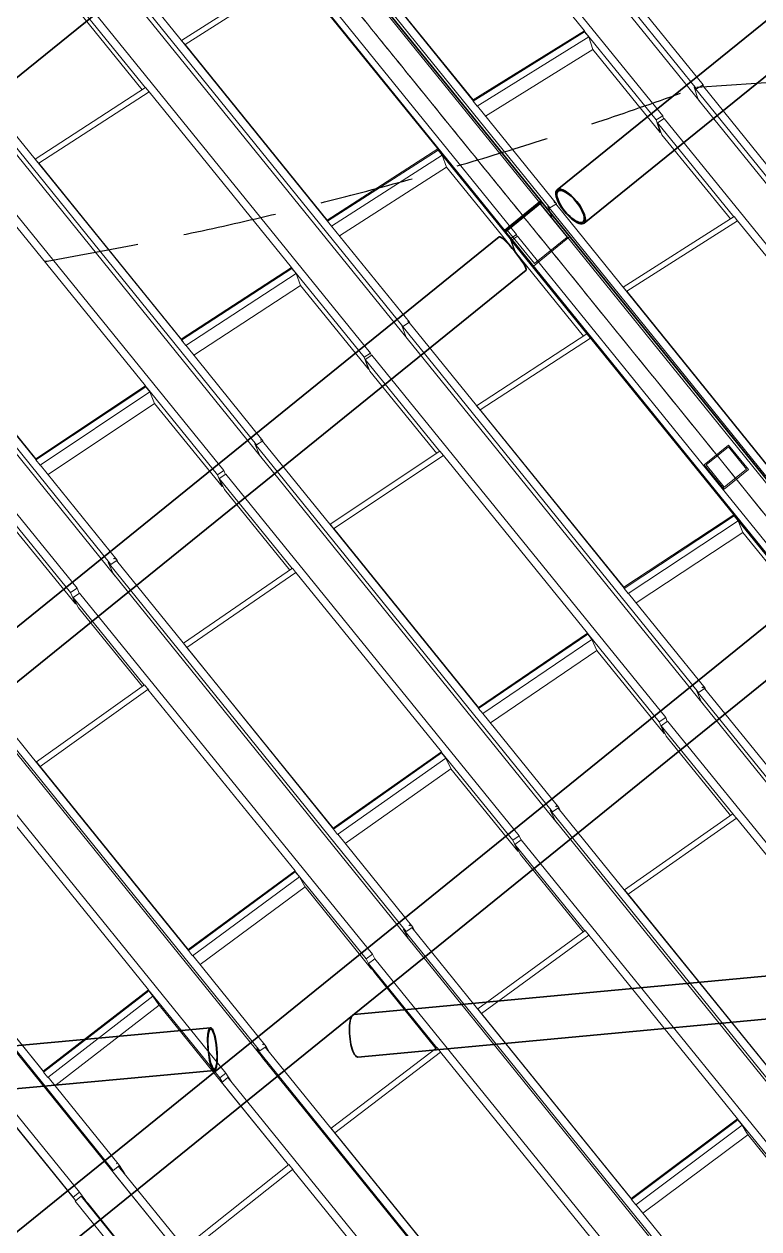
# Model space of a CAD drawing. Header units: millimetres. Extents: x 834681283 to 835686922, y 817551134 to 819407044.
# Drawn here: x 835249698 to 835254388, y 818155141 to 818162832 of the extents above; entities that cross this region are included whole.
import ezdxf

# ---------------------------------------------------------------- set-up
doc = ezdxf.new("R2010")
doc.units = ezdxf.units.MM
doc.header["$LTSCALE"] = 1200
doc.header["$MEASUREMENT"] = 0
for name, pattern in [('P01-MAAN-P-EVA$0$HIDDENX2', [0.75, 0.5, -0.25]), ('P01-MAGP-P-RF$0$P01_MS_01_N1-FloorPlan-PART2OFUPPERROOFSETTINGOUT$0$BH DASHED2', [3, 2, -1]), ('P01-MAGP-P-RF$0$P01_MS_01_N1-FloorPlan-PART2OFUPPERROOFSETTINGOUT$0$BH DASHED3', [2, 1, -1]), ('P01-MAGP-P-RF$0$PHANTOM', [2.5, 1.25, -0.25, 0.25, -0.25, 0.25, -0.25])]:
    doc.linetypes.add(name, pattern=pattern)
doc.layers.add('P01-MAAN-P-EVA$0$ADA08640', color=2, linetype='Continuous')
doc.layers.add('P01-MAAN-P-EVA$0$HATCH', color=9, linetype='Continuous')
for name, color, linetype, lineweight in [('P01-MAGP-P-RF$0$MMH053__', 253, 'P01-MAGP-P-RF$0$PHANTOM', 40), ('P01-MAGP-P-RF$0$P01_MS_01_N1-FloorPlan-PART2OFUPPERROOFSETTINGOUT$0$S-BEAM', 253, 'Continuous', 35), ('P01-MAGP-P-RF$0$P01_MS_01_N1-FloorPlan-PART2OFUPPERROOFSETTINGOUT$0$S-BEAM-HIDN', 253, 'P01-MAGP-P-RF$0$P01_MS_01_N1-FloorPlan-PART2OFUPPERROOFSETTINGOUT$0$BH DASHED2', 18), ('P01-MAGP-P-RF$0$P01_MS_01_N1-FloorPlan-PART2OFUPPERROOFSETTINGOUT$0$S-COLS-HIDN', 253, 'P01-MAGP-P-RF$0$P01_MS_01_N1-FloorPlan-PART2OFUPPERROOFSETTINGOUT$0$BH DASHED3', 18), ('P01-MAGP-P-RF$0$ROOF MESH HALF TONE$0$A-GLAZ', 253, 'Continuous', 9), ('P01-MAGP-P-RF$0$ROOF MESH HALF TONE$0$A-MASS', 253, 'Continuous', 9)]:
    doc.layers.add(name, color=color, linetype=linetype, lineweight=lineweight)

# ---------------------------------------------------------------- blocks, each defined once
blk = doc.blocks.new('P01-MAGP-P-RF$0$ROOF MESH HALF TONE')
at = {"layer": 'P01-MAGP-P-RF$0$ROOF MESH HALF TONE$0$A-GLAZ', "lineweight": 5}
for p, q in [((31849.5, 69446.9), (30122.5, 71917.5)), ((30140, 71833.9), (31867.1, 69363.3)), ((31622.8, 69289.2), (29908.2, 71734.4)), ((30862.8, 68755), (29136, 71224.8)), ((29155.6, 71143.3), (30882.4, 68673.5)), ((28923.3, 71047.7), (30639.8, 68598.7)), ((30340.2, 71037.9), (31161.8, 69866.3)), ((30421.8, 69475.4), (29599, 70652.3)), ((29600.7, 70645.3), (30423.5, 69468.4)), ((28193, 70554), (28615.1, 69950.6)), ((28151.2, 70528.2), (29874.7, 68064.5)), ((29897, 67985.1), (28171.9, 70451.1)), ((28592, 69984.5), (29329.4, 70383.9)), ((27896.5, 70335.7), (28342.4, 69699.3)), ((27939.7, 70359.6), (29656.7, 67909.5)), ((28613.2, 69957.4), (29350.6, 70356.7)), ((29350.6, 70356.7), (30176.1, 69178.9)), ((27921.5, 70255.2), (28319.7, 69686.8)), ((31893.3, 69469), (31428.1, 70134.5)), ((28592, 69984.5), (28614.7, 69952.1)), ((29439.7, 68775.9), (28613.2, 69957.4)), ((28613.2, 69957.4), (28615.1, 69950.5)), ((28615.1, 69950.5), (29441.7, 68769.1)), ((27165.3, 69839.5), (28889.8, 67374.7)), ((27211.2, 69859.6), (28467.9, 68063.4)), ((31161.8, 69866.3), (30421.8, 69475.4)), ((30422.9, 69468), (31162.8, 69859)), ((31161.8, 69866.3), (31163.5, 69859.3)), ((31186.3, 69825.4), (31162.8, 69859)), ((31162.9, 69859), (31163.5, 69859.3)), ((31579.3, 69266.4), (31163.5, 69859.3)), ((30446.4, 69434.5), (31186.3, 69825.4)), ((31206.8, 69744), (31186.3, 69825.4)), ((28913.1, 67296.6), (27188.6, 69761.3)), ((27607.4, 69294.1), (28342.8, 69699.6)), ((28362.6, 69671.4), (28342.8, 69699.6)), ((31206.8, 69744), (30494.1, 69367.4)), ((31599.3, 69184.3), (31206.8, 69744.1)), ((26959.2, 69665.5), (28670.5, 67226)), ((27628.7, 69266.8), (28364.1, 69672.2)), ((28364.1, 69672.2), (29192.5, 68490)), ((30421.8, 69475.4), (30423.5, 69468.4)), ((30422.9, 69468), (30446.4, 69434.5)), ((31838.9, 69461.4), (31835.1, 69459.4)), ((33567.2, 66979.3), (31835.1, 69459.4)), ((31835.1, 69459.4), (31856, 69378.5)), ((31849.5, 69446.9), (31893.3, 69469)), ((32304, 68873.5), (31889.4, 69467.1)), ((31893.3, 69469), (31895.5, 69458.4)), ((30906.3, 68777.9), (30447.1, 69434.7)), ((31856, 69378.5), (33588.1, 66898.4)), ((27607.4, 69294.1), (27630.3, 69261.4)), ((28458.1, 68081.4), (27628.7, 69266.8)), ((27628.7, 69266.8), (27630.7, 69260)), ((31579.3, 69266.4), (31622.8, 69289.2)), ((31599.3, 69184.3), (31579.3, 69266.4)), ((31629.9, 69272.5), (31586.6, 69248.7)), ((32030.9, 68615.7), (31586.6, 69248.7)), ((31586.6, 69248.7), (31609.6, 69169.5)), ((31622.8, 69289.2), (31627.3, 69271.1)), ((33340.2, 66835.4), (31629.9, 69272.5)), ((26178.6, 69154.3), (27908.8, 66678.7)), ((30176.1, 69178.9), (29439.7, 68775.9)), ((29441.2, 68768.8), (30177.5, 69171.9)), ((30178, 69172.1), (30176.1, 69178.9)), ((30201.1, 69138.1), (30177.5, 69171.9)), ((30177.6, 69171.9), (30178, 69172.1)), ((30178, 69172.1), (30596.4, 68575.1)), ((31604.5, 69187.1), (31599.3, 69184.3)), ((32007.2, 68602.9), (31609.6, 69169.5)), ((27932.5, 66602.2), (26202.3, 69077.7)), ((29464.8, 68735.1), (30201.1, 69138.1)), ((30224, 69058.9), (30201.1, 69138.1)), ((30224, 69058.9), (29511.7, 68668.9)), ((30224, 69058.9), (30619, 68495.4)), ((25979.3, 68969.8), (27683.7, 66542.7)), ((27377.4, 68987.3), (28209.8, 67800.7)), ((29441.7, 68769.1), (29439.7, 68775.9)), ((29441.2, 68768.8), (29464.8, 68735.1)), ((30853.4, 68767.9), (30850, 68766)), ((32581.2, 66288), (30850, 68766)), ((30850, 68766), (30872.4, 68687.6)), ((30862.8, 68755), (30906.3, 68777.9)), ((30893.3, 68789.8), (30890.1, 68788)), ((30897.3, 68784.1), (30893.3, 68789.8)), ((31317.4, 68182.7), (30902.9, 68776.1)), ((30906.3, 68777.9), (30908.8, 68767.6)), ((29465.3, 68735.3), (29918, 68088.1)), ((30872.4, 68687.6), (32603.6, 66209.6)), ((30882.4, 68673.5), (30881.8, 68676.1)), ((31294.9, 68217.1), (32032.1, 68616.4)), ((32051.8, 68588.2), (32032.1, 68616.4)), ((27478.1, 67384.4), (26643.3, 68578.9)), ((26645.4, 68572.3), (27480.2, 67377.8)), ((30596.4, 68575.1), (30639.8, 68598.7)), ((30619, 68495.4), (30596.4, 68575.1)), ((30644.5, 68588), (30601.3, 68563.9)), ((30601.3, 68563.9), (31042.6, 67934.4)), ((30601.3, 68563.9), (30625, 68486.6)), ((30639.8, 68598.7), (30643, 68587.2)), ((30644.5, 68588), (32359.7, 66141.2)), ((31315.5, 68189.4), (32052.6, 68588.7)), ((32052.6, 68588.7), (32879.9, 67409.8)), ((29192.5, 68490), (28458.1, 68081.4)), ((28459.7, 68074.4), (29194.1, 68483.1)), ((29194.5, 68483.3), (29192.5, 68490)), ((29217.8, 68449.3), (29194.1, 68483.1)), ((29194.2, 68483.1), (29194.5, 68483.3)), ((29194.5, 68483.3), (29613.4, 67885.5)), ((30621.8, 68496.9), (30619, 68495.4)), ((30625, 68486.6), (31020.6, 67922.2)), ((28483.3, 68040.6), (29217.8, 68449.3)), ((29241.7, 68371.2), (29217.8, 68449.3)), ((29241.7, 68371.2), (28529.8, 67975.1)), ((29241.6, 68371.2), (29637, 67807)), ((31295.8, 68213.7), (31294.9, 68217.1)), ((31294.9, 68217.1), (31316.4, 68186.3)), ((32145.4, 67001.6), (31315.5, 68189.4)), ((31315.5, 68189.4), (31317.4, 68182.7)), ((31317.4, 68182.7), (32147.3, 66994.9)), ((28460.1, 68074.7), (28458.1, 68081.4)), ((28459.7, 68074.4), (28483.3, 68040.6)), ((29867.9, 68070.3), (31594.2, 65602.1)), ((29867.9, 68070.3), (29889.8, 67998)), ((29874.7, 68064.5), (29918, 68088.1)), ((29911, 68094.4), (29907.1, 68092.2)), ((29911, 68094.4), (29913.4, 68091)), ((29916.2, 68087.1), (30332.3, 67492.2)), ((29918, 68088.1), (29919.8, 68081.9)), ((28483.8, 68040.8), (28933, 67398.7)), ((29897, 67985.1), (29895.5, 67990.6)), ((31617.5, 65525.3), (29897, 67985.1)), ((30309, 67526.5), (31043.2, 67934.8)), ((31063.2, 67906.3), (31043.2, 67934.8)), ((29613.4, 67885.5), (29656.7, 67909.5)), ((29637, 67807), (29613.4, 67885.5)), ((29663, 67894.9), (29620, 67870.2)), ((29620, 67870.2), (30053.8, 67251.9)), ((29620, 67870.2), (29645.3, 67794.9)), ((29656.7, 67909.5), (29661.3, 67894)), ((29663, 67894.9), (31373.6, 65456.3)), ((30330.3, 67498.7), (31064.4, 67907)), ((31064.4, 67907), (31898, 66717.8)), ((28209.8, 67800.7), (27478.1, 67384.4)), ((27479.2, 67377.2), (28210.9, 67793.6)), ((28211.9, 67794.1), (28209.8, 67800.7)), ((28210.9, 67793.6), (28211.9, 67794.1)), ((28234.7, 67759.6), (28210.9, 67793.6)), ((28212.3, 67793.5), (28627.4, 67201.8)), ((29640.6, 67809), (29637, 67807)), ((29645.3, 67794.9), (30034.1, 67240.7)), ((27503, 67343.2), (28234.7, 67759.6)), ((28259.8, 67683.2), (28234.7, 67759.6)), ((28259.8, 67683.2), (27549.3, 67279)), ((28259.7, 67683.3), (28651.7, 67124.5)), ((30309, 67526.5), (30331.6, 67494.2)), ((31165.3, 66304.8), (30330.3, 67498.7)), ((30330.3, 67498.7), (30332.3, 67492.1)), ((30332.3, 67492.1), (31167.3, 66298.2)), ((27480.2, 67377.8), (27478.1, 67384.4)), ((28883.1, 67384), (28880.4, 67382.5)), ((28880.4, 67382.5), (30611.3, 64906)), ((28880.4, 67382.5), (28904.1, 67311)), ((28889.8, 67374.7), (28933, 67398.7)), ((28923.3, 67407.2), (28915.6, 67402.7)), ((28923.3, 67407.2), (28927.9, 67400.6)), ((28930.3, 67397.2), (29346.3, 66801.9)), ((28933, 67398.7), (28935.8, 67389.3)), ((27479.2, 67377.2), (27503, 67343.2)), ((27504.1, 67343.7), (27951.9, 66702.9)), ((28627.4, 67201.8), (28670.5, 67226)), ((28670.5, 67226), (28678.3, 67201.2)), ((28913.1, 67296.6), (28912, 67300.5)), ((30635.9, 64831.5), (28913.1, 67296.6)), ((29323.4, 66836.8), (30054.9, 67252.6)), ((29344.2, 66808.3), (30075.7, 67224.1)), ((30075.1, 67223.7), (30054.9, 67252.6)), ((30075.7, 67224.1), (30914.1, 66028.8)), ((28651.7, 67124.5), (28627.4, 67201.8)), ((28680.5, 67202.5), (28637.8, 67177)), ((28637.8, 67177), (29062.1, 66572.3)), ((28637.8, 67177), (28665.3, 67104.8)), ((28680.5, 67202.5), (30387.7, 64769.3)), ((27231.1, 67101.4), (27640.8, 66517.9)), ((28656.8, 67127.3), (28651.7, 67124.5)), ((28665.3, 67104.8), (29045.7, 66562.7)), ((27279.1, 66994.1), (27666.2, 66443)), ((29324.7, 66833), (29323.4, 66836.8)), ((29323.4, 66836.8), (29345, 66806)), ((30185.5, 65604.7), (29344.2, 66808.3)), ((29344.2, 66808.3), (29346.4, 66801.9)), ((29346.4, 66801.9), (30187.6, 65598.3)), ((27897.3, 66694.6), (27892.7, 66691.9)), ((27892.7, 66691.9), (29627, 64209.8)), ((27892.7, 66691.9), (27919.3, 66620.8)), ((27908.8, 66678.7), (27951.9, 66702.9)), ((27935.3, 66717.3), (27929, 66713.6)), ((27935.3, 66717.3), (27940.5, 66709.9)), ((27947.2, 66700.3), (28359.4, 66110.5)), ((27951.9, 66702.9), (27957.1, 66686.1)), ((31898, 66717.8), (31165.3, 66304.8)), ((31166.7, 66297.9), (31899.5, 66710.8)), ((31900.1, 66711.2), (31898, 66717.8)), ((31899.5, 66710.9), (31900.1, 66711.2)), ((31923.3, 66676.8), (31899.5, 66710.8)), ((31900.1, 66711.2), (32316.5, 66117.1)), ((29653.7, 64138.8), (27919.3, 66620.8)), ((31190.5, 66263.8), (31923.3, 66676.8)), ((31947.4, 66600.1), (31923.3, 66676.8)), ((27640.8, 66517.9), (27683.7, 66542.7)), ((27683.7, 66542.7), (27695, 66509.3)), ((27932.5, 66602.2), (27931.8, 66604.6)), ((28336.6, 66145.9), (29063.7, 66573.3)), ((28357.1, 66116.6), (29084.1, 66543.9)), ((29087.9, 66538.6), (29063.7, 66573.3)), ((29084.1, 66543.9), (29930.1, 65338.1)), ((31947.4, 66600.1), (31236.4, 66199.4)), ((31947.3, 66600.1), (32340.1, 66039.8)), ((27666.2, 66443), (27640.8, 66517.9)), ((27696.9, 66510.4), (27654.6, 66484)), ((27654.6, 66484), (28068, 65894.7)), ((27654.6, 66484), (27684.9, 66416)), ((27696.9, 66510.4), (29401.6, 64080.2)), ((27671.5, 66446.1), (27666.2, 66443)), ((27684.9, 66416), (28055.8, 65887.3)), ((31167.3, 66298.2), (31165.3, 66304.8)), ((31166.7, 66297.9), (31190.5, 66263.8)), ((31191.2, 66264.1), (31637.3, 65626.2)), ((28338.6, 66140.2), (28336.6, 66145.9)), ((28336.6, 66145.9), (28357.1, 66116.6)), ((29207.2, 64900), (28357.1, 66116.6)), ((28357.1, 66116.6), (28359.4, 66110.4)), ((28359.4, 66110.4), (29209.5, 64893.9)), ((26904.8, 65998.8), (28641.7, 63513.7)), ((26964.1, 66000.8), (27371.8, 65417.5)), ((30914.1, 66028.8), (30185.5, 65604.7)), ((30186.5, 65597.6), (30915.2, 66021.7)), ((30916.3, 66022.4), (30914.1, 66028.8)), ((30915.2, 66021.8), (30916.3, 66022.4)), ((30939.2, 65987.5), (30915.2, 66021.7)), ((30916.7, 66021.7), (31330.6, 65431.6)), ((28654.6, 63470.6), (26934.1, 65932.2)), ((30210.5, 65563.4), (30939.2, 65987.5)), ((30965.3, 65913.2), (30939.2, 65987.5)), ((27348.9, 65453.6), (28069.9, 65895.9)), ((27369.9, 65423.7), (28090, 65865.5)), ((28094.4, 65860.9), (28069.9, 65895.9)), ((28090, 65865.5), (28945.4, 64646.1)), ((30965.3, 65913.2), (30256, 65500.4)), ((30965.2, 65913.3), (31355.9, 65356.3)), ((26711.5, 65819), (28415.3, 63388.4)), ((31587.3, 65611.7), (31584.2, 65610)), ((31584.2, 65610), (33315.3, 63133.3)), ((31584.2, 65610), (31607.2, 65542)), ((31594.2, 65602.1), (31637.3, 65626.2)), ((31627, 65635), (31617.1, 65629.2)), ((31627, 65635), (31631.4, 65628.8)), ((31634.3, 65624.6), (32045.8, 65035.9)), ((31637.3, 65626.2), (31640.5, 65615.7)), ((30187.6, 65598.3), (30185.5, 65604.7)), ((30186.5, 65597.6), (30210.5, 65563.4)), ((30211.7, 65563.9), (30654.2, 64930.7)), ((31330.6, 65431.6), (31373.6, 65456.3)), ((31373.6, 65456.3), (31382, 65431.3)), ((31617.5, 65525.3), (31615.8, 65530.8)), ((33339.4, 63061.6), (31617.5, 65525.3)), ((27352.3, 65445.4), (27348.9, 65453.6)), ((27348.9, 65453.6), (27369.9, 65423.7)), ((28230, 64191.8), (27369.2, 65423.3)), ((27369.2, 65423.3), (27371.8, 65417.5)), ((27371.8, 65417.5), (28232.5, 64186)), ((31355.9, 65356.3), (31330.6, 65431.6)), ((31383.9, 65432.4), (31341.5, 65406.5)), ((31341.5, 65406.5), (31757.9, 64812.9)), ((31341.5, 65406.5), (31368.9, 65337.5)), ((31383.9, 65432.4), (33092.5, 62996.5)), ((25917.3, 65303.3), (27655.2, 62818.5)), ((29930.1, 65338.1), (29207.2, 64900)), ((29208, 64892.9), (29931, 65331.1)), ((29932.4, 65332), (29930.1, 65338.1)), ((29931, 65331.1), (29932.4, 65332)), ((29955.2, 65296.5), (29931, 65331.1)), ((29933.1, 65331), (30345, 64743.9)), ((31360.4, 65358.9), (31355.9, 65356.3)), ((31368.9, 65337.5), (31743.1, 64804)), ((27668.8, 62784.4), (25950, 65241.9)), ((29232.2, 64858.3), (29955.2, 65296.5)), ((29983.8, 65225.8), (29276.9, 64797.4)), ((29982.7, 65228.5), (29955.2, 65296.5)), ((29983.7, 65225.9), (30372.5, 64671.6)), ((27093.8, 65187.9), (27959.5, 63953)), ((25724.5, 65128.3), (27429.4, 62694.2)), ((30601.1, 64920.1), (30596.7, 64917.4)), ((30596.7, 64917.4), (32329.7, 62438.2)), ((30596.7, 64917.4), (30623.4, 64849.4)), ((30611.3, 64906), (30654.2, 64930.7)), ((30639.1, 64943.3), (30631.5, 64938.6)), ((30639.1, 64943.3), (30643.6, 64936.9)), ((30649.7, 64928.1), (31058.9, 64342.8)), ((30654.2, 64930.7), (30659.9, 64913.6)), ((29209.5, 64893.9), (29207.2, 64900)), ((29208, 64892.9), (29232.2, 64858.3)), ((29233.8, 64859.1), (29669.7, 64235.3)), ((32356.3, 62370.2), (30623.4, 64849.4)), ((30345, 64743.9), (30387.7, 64769.3)), ((30387.7, 64769.3), (30398.5, 64740.9)), ((30635.9, 64831.5), (30634.9, 64834.7)), ((31035.6, 64378.7), (31759.3, 64813.8)), ((31056.6, 64348.7), (31780.1, 64783.7)), ((31783.9, 64778.7), (31759.3, 64813.8)), ((31780.1, 64783.7), (32638.2, 63560.3)), ((27253.3, 63481.5), (26381.2, 64728.3)), ((26384.1, 64723), (27256.1, 63476.2)), ((30372.5, 64671.6), (30345, 64743.9)), ((30399.4, 64741.4), (30357.3, 64714.6)), ((30357.3, 64714.6), (30764.2, 64134.3)), ((30357.3, 64714.6), (30387.8, 64649.7)), ((30399.4, 64741.4), (32106.8, 62306.1)), ((28945.4, 64646.1), (28230, 64191.8)), ((28230.7, 64184.8), (28946.3, 64639.3)), ((28947.9, 64640.3), (28945.4, 64646.1)), ((28946.3, 64639.3), (28947.9, 64640.3)), ((28970.8, 64604.3), (28946.3, 64639.3)), ((28948.7, 64639.2), (29359.3, 64053.8)), ((30376.4, 64673.9), (30372.5, 64671.6)), ((30387.8, 64649.7), (30753.7, 64127.8)), ((28255.2, 64149.8), (28970.8, 64604.3)), ((29002.4, 64538), (28298.8, 64091.2)), ((29000.9, 64541), (28970.8, 64604.3)), ((29002.2, 64538.2), (29389.7, 63985.8)), ((31037.7, 64373.1), (31035.6, 64378.7)), ((31035.6, 64378.7), (31056.6, 64348.7)), ((31918.4, 63115.7), (31056.6, 64348.7)), ((31056.6, 64348.7), (31058.9, 64342.8)), ((31058.9, 64342.8), (31920.8, 63109.8)), ((29614.8, 64226.9), (29609.3, 64223.4)), ((29627, 64209.8), (29669.7, 64235.3)), ((29651.4, 64250.2), (29645.6, 64246.5)), ((29651.4, 64250.2), (29655.5, 64244.3)), ((29664.1, 64232), (30071.8, 63648.9)), ((29669.7, 64235.3), (29678.9, 64210.8)), ((28232.5, 64186), (28230, 64191.8)), ((28230.7, 64184.8), (28255.2, 64149.8)), ((28257.1, 64150.8), (28684, 63540.1)), ((29609.3, 64223.4), (31343.5, 61743.5)), ((29609.3, 64223.4), (29638.9, 64159.7)), ((31359.4, 61699.3), (29638.9, 64159.7)), ((29359.3, 64053.8), (29401.6, 64080.2)), ((29401.6, 64080.2), (29417.2, 64045.2)), ((30048.5, 63685.2), (30765.7, 64135.3)), ((30069.8, 63654.7), (30786.4, 64104.4)), ((30790.6, 64099.9), (30765.7, 64135.3)), ((30786.4, 64104.4), (31652.7, 62868.9)), ((29372.9, 64023.3), (29359.3, 64053.8)), ((29413.6, 64050.4), (29372, 64022.7)), ((29372, 64022.7), (29769.2, 63455.8)), ((29372, 64022.7), (29405.9, 63962.6)), ((29389.7, 63985.8), (29378, 64012)), ((29413.6, 64050.4), (31120.7, 61614.1)), ((27959.5, 63953), (27253.3, 63481.5)), ((27254.2, 63474.9), (27960.6, 63946.5)), ((27962.3, 63947.7), (27959.5, 63953)), ((27960.6, 63946.6), (27962.3, 63947.7)), ((27985.4, 63911.1), (27960.6, 63946.5)), ((27963.2, 63946.5), (28373.6, 63361)), ((29405.9, 63962.6), (29763.6, 63452.1)), ((27279, 63439.5), (27985.4, 63911.1)), ((28020.5, 63850.2), (27321.1, 63383.2)), ((28018.9, 63853), (27985.4, 63911.1)), ((28020.3, 63850.3), (28407.4, 63298.2)), ((30051.9, 63677.4), (30048.5, 63685.2)), ((30048.5, 63685.2), (30069.8, 63654.7)), ((30940.2, 62409), (30069.3, 63654.4)), ((30069.3, 63654.4), (30071.8, 63648.9)), ((30071.8, 63648.9), (30942.7, 62403.5)), ((28628.5, 63532.3), (28622.3, 63528.2)), ((28641.7, 63513.7), (28684, 63540.1)), ((28663.9, 63555.9), (28660.1, 63553.4)), ((28663.9, 63555.9), (28667.2, 63551.2)), ((28677.7, 63536.2), (29085, 62954.1)), ((28684, 63540.1), (28699.3, 63505.3)), ((27256.1, 63476.2), (27253.3, 63481.5)), ((27254.2, 63474.9), (27279, 63439.5)), ((28622.3, 63528.2), (30356.8, 61049.3)), ((28622.3, 63528.2), (28655.3, 63469.4)), ((30371.5, 61016.6), (28655.3, 63469.4)), ((28671, 63447.1), (28662.4, 63459.5)), ((29061.4, 62990.8), (29770.8, 63456.8)), ((29795.9, 63421), (29770.8, 63456.8)), ((27281, 63440.6), (27696.9, 62845.9)), ((28373.6, 63361), (28415.3, 63388.4)), ((28415.3, 63388.4), (28445.3, 63332.6)), ((29082.1, 62959.2), (29791.4, 63425.1)), ((29791.4, 63425.1), (30666.1, 62176.8)), ((28388.6, 63333.1), (28373.6, 63361)), ((28426.4, 63359.5), (28385.4, 63330.9)), ((28385.4, 63330.9), (28773.7, 62776.5)), ((28387.4, 63328), (28422.9, 63275.9)), ((28426.4, 63359.5), (30134.3, 60920.6)), ((26977, 63253), (27388.2, 62665.9)), ((28407.4, 63298.2), (28405.9, 63300.8)), ((28422.9, 63275.9), (28773, 62776)), ((27038, 63161.7), (27402, 62642.1)), ((29067.7, 62978.8), (29061.4, 62990.8)), ((29061.4, 62990.8), (29083.1, 62959.8)), ((29962.1, 61701.5), (29082.1, 62959.2)), ((29082.1, 62959.2), (29084.8, 62954.4)), ((29085, 62954.1), (29965, 61696.4)), ((27655.2, 62818.5), (27696.9, 62845.9)), ((27677.2, 62861), (27679.4, 62857.8)), ((27690.6, 62841.8), (28098.8, 62258.8)), ((27696.9, 62845.9), (27726.1, 62791.1)), ((31652.7, 62868.9), (30940.2, 62409)), ((30941.2, 62402.5), (31653.8, 62862.5)), ((31655.3, 62863.4), (31652.7, 62868.9)), ((31678.6, 62827), (31653.8, 62862.5)), ((31653.9, 62862.5), (31655.3, 62863.4)), ((31655.9, 62862.4), (32064.8, 62279.3)), ((27642.3, 62836.7), (27636.1, 62832.4)), ((27636.1, 62832.4), (29369.9, 60356.2)), ((27638.1, 62829.5), (27672.8, 62778.6)), ((29361.8, 60366.3), (27672.8, 62778.6)), ((28074.8, 62295.9), (28775.1, 62777.4)), ((28800.4, 62741.3), (28775.1, 62777.4)), ((30966, 62367), (31678.6, 62827)), ((31710.2, 62763.7), (31007.8, 62310.3)), ((31709, 62766.1), (31678.6, 62827)), ((31710, 62763.8), (32095.2, 62214.4)), ((27388.2, 62665.9), (27429.4, 62694.2)), ((27429.4, 62694.2), (27466.7, 62636.9)), ((28095.6, 62263.5), (28795.8, 62745)), ((28795.8, 62745), (29678.7, 61484.2)), ((27402, 62644.6), (27388.2, 62665.9)), ((27438.8, 62668.7), (27398.3, 62639.4)), ((27398.3, 62639.4), (27779.1, 62095.4)), ((27438.8, 62668.7), (29148.2, 60226.5)), ((27479.5, 62618.4), (27439.2, 62668.2)), ((29188.9, 60176.2), (27479.5, 62618.4)), ((30942.7, 62403.5), (30940.2, 62409)), ((30941.2, 62402.5), (30966, 62367)), ((30967.6, 62367.9), (31385.5, 61770.3))]:
    blk.add_line(p, q, dxfattribs=at)
at = {"layer": 'P01-MAGP-P-RF$0$ROOF MESH HALF TONE$0$A-MASS', "lineweight": 5}
for points, knots in [([(26562.4, 74606.9), (26761.6, 74322.5), (27146.8, 73772.4), (27692.3, 72993.3), (28212.8, 72249.9), (28631.9, 71651.3), (28962.1, 71179.8), (29208.1, 70828.5), (29453.3, 70478.3), (29657.8, 70186.2), (29821.5, 69952.4), (29985.3, 69718.5), (30190.2, 69425.9), (30436.3, 69074.4), (30682.7, 68722.5), (30929.4, 68370.1), (31135.3, 68076.1), (31300.2, 67840.6), (31423.9, 67663.9), (31547.8, 67487), (31671.8, 67310), (31795.8, 67132.8), (31961.4, 66896.4), (32251.5, 66482.1), (32583.9, 66007.3), (32917.4, 65531), (33168.1, 65173), (33419.4, 64814.1), (33671.2, 64454.5), (33923.7, 64093.9), (34261.1, 63612), (34684.6, 63007.2), (35195.7, 62277.2), (35709.9, 61542.9), (36227.4, 60803.8), (36922.1, 59811.8), (37624.1, 58809.1), (38334.4, 57794.7), (39050.5, 56772), (39956.9, 55477.6), (40879.8, 54159.6), (41628.8, 53089.9), (42196.1, 52279.7), (42769, 51461.4), (43346.6, 50636.6), (43927.9, 49806.4), (44511.9, 48972.4), (45097.7, 48135.7), (45684.5, 47297.8), (46271.1, 46459.9), (46856.8, 45623.5), (47441.5, 44788.5), (48219.3, 43677.6), (49188.3, 42293.7), (50151.9, 40917.6), (50919, 39822), (51683.6, 38730.1), (52634.7, 37371.8), (53768.6, 35752.4), (54707.5, 34411.5), (55455.1, 33343.8), (56014, 32545.6), (56571.2, 31749.9), (57126.6, 30956.6), (57680.4, 30165.8), (58140.4, 29508.9), (58507.6, 28984.5), (58736.7, 28657.3), (58919.8, 28395.8), (59057, 28199.8), (59194.1, 28004), (59331.1, 27808.3), (59468, 27612.8), (59650.5, 27352.3), (59878.2, 27027), (60151.1, 26637.3), (60514.4, 26118.4), (60967.6, 25471.3), (61509.7, 24697), (62050.3, 23925), (62589.3, 23155.2), (63126.7, 22387.7), (63662.6, 21622.4), (64196.9, 20859.3), (64729.7, 20098.3), (65261.1, 19339.5), (65702.6, 18708.9), (66055.1, 18205.5), (66319.1, 17828.4), (66582.8, 17451.9), (66846.1, 17075.9), (67109.2, 16700.1), (67459.9, 16199.2), (67898.8, 15572.4), (68427.7, 14817.1), (68960.2, 14056.5), (69498, 13288.5), (70223.9, 12251.9), (71151.7, 10926.9), (71923.6, 9824.4), (72319, 9259.7)], [0, 0, 0, 0, 0.011905, 0.02381, 0.035714, 0.047619, 0.053571, 0.059524, 0.065476, 0.071429, 0.074405, 0.077381, 0.083333, 0.089286, 0.095238, 0.10119, 0.107143, 0.110119, 0.113095, 0.116071, 0.119048, 0.122024, 0.125, 0.130952, 0.142857, 0.14881, 0.154762, 0.160714, 0.166667, 0.172619, 0.178571, 0.190476, 0.202381, 0.214286, 0.22619, 0.238095, 0.261905, 0.27381, 0.285714, 0.309524, 0.333333, 0.345238, 0.357143, 0.369048, 0.380952, 0.392857, 0.404762, 0.416667, 0.428571, 0.440476, 0.452381, 0.464286, 0.47619, 0.5, 0.52381, 0.535714, 0.547619, 0.571429, 0.595238, 0.619048, 0.630952, 0.642857, 0.654762, 0.666667, 0.678571, 0.690476, 0.696429, 0.702381, 0.705357, 0.708333, 0.71131, 0.714286, 0.717262, 0.720238, 0.72619, 0.732143, 0.738095, 0.75, 0.761905, 0.77381, 0.785714, 0.797619, 0.809524, 0.821429, 0.833333, 0.845238, 0.857143, 0.863095, 0.869048, 0.875, 0.880952, 0.886905, 0.892857, 0.904762, 0.916667, 0.928571, 0.940476, 0.952381, 0.97619, 1, 1, 1, 1]), ([(72319, 9259.7), (72269.6, 9330.3), (72171, 9471), (71975.1, 9750.9), (71635.1, 10236.5), (71157.2, 10918.9), (70595, 11721.9), (70042.4, 12511), (69498, 13288.5), (68960.2, 14056.5), (68427.7, 14817.1), (67898.8, 15572.4), (67459.9, 16199.2), (67109.2, 16700.1), (66846.1, 17075.9), (66582.8, 17451.9), (66319.1, 17828.4), (66055.1, 18205.5), (65790.7, 18583), (65526, 18961.1), (65172.5, 19465.9), (64818.3, 19971.8), (64463.3, 20478.8), (64196.7, 20859.5), (63929.7, 21240.8), (63662.4, 21622.7), (63394.6, 22005.1), (63171.2, 22324.2), (62992.2, 22579.7), (62857.9, 22771.5), (62723.5, 22963.5), (62589, 23155.6), (62454.4, 23347.8), (62274.8, 23604.3), (61960.2, 24053.6), (61329.5, 24954.3), (60424.6, 26246.7), (59332.2, 27806.7), (58416.4, 29114.7), (57772.4, 30034.5), (57403.5, 30561.2), (57126.4, 30957), (56848.9, 31353.3), (56571, 31750.2), (56292.6, 32147.8), (55920.9, 32678.7), (55268.8, 33609.9), (54332.9, 34946.6), (53391, 36291.7), (52633.8, 37373.1), (52064.1, 38186.7), (51492.5, 39003), (50919, 39822), (50343.7, 40643.7), (49766.5, 41468), (49187.5, 42294.9), (48606.9, 43124), (48024.9, 43955.3), (47441.5, 44788.5), (46856.8, 45623.5), (46271.1, 46459.9), (45684.5, 47297.8), (45097.7, 48135.7), (44511.9, 48972.4), (43927.9, 49806.4), (43346.6, 50636.6), (42769, 51461.4), (42196.1, 52279.7), (41628.8, 53089.9), (41067, 53892.1), (40510.6, 54686.8), (39959.4, 55474), (39231, 56514.3), (38332.3, 57797.8), (37448, 59060.7), (36748.4, 60059.8), (36227.4, 60803.8), (35709.9, 61542.9), (35002.9, 62552.6), (34291.9, 63568), (33576.3, 64590), (33042.4, 65352.5), (32511, 66111.5), (31981.8, 66867.2), (31454.6, 67620.1), (31016.8, 68245.4), (30667.3, 68744.5), (30405.5, 69118.4), (30144.1, 69491.8), (29882.9, 69864.7), (29665.5, 70175.2), (29491.7, 70423.5), (29361.4, 70609.6), (29231, 70795.8), (29057, 71044.3), (28838.6, 71356.2), (28574.2, 71733.8), (28217, 72243.9), (27759.1, 72897.9), (27182.4, 73721.5), (26774, 74304.7), (26562.4, 74606.9)], [0, 0, 0, 0, 0.002976, 0.005952, 0.011905, 0.02381, 0.035714, 0.047619, 0.059524, 0.071429, 0.083333, 0.095238, 0.107143, 0.113095, 0.119048, 0.125, 0.130952, 0.136905, 0.142857, 0.14881, 0.154762, 0.166667, 0.172619, 0.178571, 0.184524, 0.190476, 0.196429, 0.202381, 0.205357, 0.208333, 0.21131, 0.214286, 0.217262, 0.220238, 0.22619, 0.238095, 0.261905, 0.285714, 0.309524, 0.321429, 0.327381, 0.333333, 0.339286, 0.345238, 0.35119, 0.357143, 0.369048, 0.392857, 0.416667, 0.428571, 0.440476, 0.452381, 0.464286, 0.47619, 0.488095, 0.5, 0.511905, 0.52381, 0.535714, 0.547619, 0.559524, 0.571429, 0.583333, 0.595238, 0.607143, 0.619048, 0.630952, 0.642857, 0.654762, 0.666667, 0.678571, 0.690476, 0.702381, 0.72619, 0.75, 0.761905, 0.77381, 0.785714, 0.797619, 0.822917, 0.835565, 0.848214, 0.860863, 0.873512, 0.886161, 0.89881, 0.905134, 0.911458, 0.917783, 0.924107, 0.930432, 0.933594, 0.936756, 0.939918, 0.94308, 0.949405, 0.955729, 0.962054, 0.974702, 0.987351, 1, 1, 1, 1])]:
    blk.add_open_spline(points, degree=3, knots=knots, dxfattribs=at)
blk = doc.blocks.new('P01-MAGP-P-RF')
at = {"layer": 'P01-MAGP-P-RF$0$P01_MS_01_N1-FloorPlan-PART2OFUPPERROOFSETTINGOUT$0$S-BEAM'}
for p, q in [((835259676.5, 818167098.9), (835253100.3, 818161773.8)), ((835253272.1, 818161561.6), (835259848.3, 818166886.8)), ((835252997.2, 818161703.8), (835251117.7, 818164024.9)), ((835252764.1, 818161515), (835250885.1, 818163835.4)), ((835244325.6, 818158177.4), (835251023.7, 818163601.3)), ((835252997.2, 818161703.8), (835252764.1, 818161515)), ((835252770.4, 818161507.1), (835253003.6, 818161695.9)), ((835252782.4, 818161517.8), (835252990.7, 818161686.4)), ((835253003.6, 818161695.9), (835252997.2, 818161703.8)), ((835256778.9, 818157033.6), (835253003.6, 818161695.9)), ((835252770.4, 818161507.1), (835252764.1, 818161515)), ((835256545.8, 818156844.8), (835252770.4, 818161507.1)), ((835252730.7, 818161474.6), (835246040, 818156056.8)), ((835246211.8, 818155844.6), (835252902.5, 818161262.4)), ((835254640.4, 818159160.7), (835247920.1, 818153718.9)), ((835248091.9, 818153506.7), (835254812.2, 818158948.6)), ((835256277.5, 818156925.5), (835251803.4, 818156509.8)), ((835251828.6, 818156238), (835256302.7, 818156653.7)), ((835250887.9, 818156424.7), (835247345.4, 818156095.5)), ((835247005.6, 818155789.8), (835250913.2, 818156152.9))]:
    blk.add_line(p, q, dxfattribs=at)
for centre, major_axis, ratio, start_param, end_param in [((835253186.2, 818161667.7), (-85.9, 106.1), 0.370946, 0, 3.141593), ((835253186.2, 818161667.7), (-79.6, 98.3), 0.370946, 0, 3.141593), ((835253186.2, 818161667.7), (-85.9, 106.1), 0.370946, 3.141593, 6.283185), ((835253186.2, 818161667.7), (-79.6, 98.3), 0.370946, 3.141593, 6.283185), ((835252816.6, 818161368.5), (-85.9, 106.1), 0.128373, 3.141593, 6.283185), ((835251816, 818156373.9), (-12.6, 135.9), 0.288566, 0, 3.141593), ((835250900.5, 818156288.8), (-12.6, 135.9), 0.20712, 0, 3.141593), ((835250900.5, 818156288.8), (-11.9, 127.9), 0.20712, 0, 3.141593), ((835250900.5, 818156288.8), (-12.6, 135.9), 0.20712, 3.141593, 6.283185), ((835250900.5, 818156288.8), (-11.9, 127.9), 0.20712, 3.141593, 6.283185)]:
    blk.add_ellipse(centre, major_axis=major_axis, ratio=ratio, start_param=start_param, end_param=end_param, dxfattribs=at)
at = {"layer": 'P01-MAGP-P-RF$0$P01_MS_01_N1-FloorPlan-PART2OFUPPERROOFSETTINGOUT$0$S-BEAM-HIDN'}
for p, q in [((835252990.7, 818161686.4), (835253163.6, 818161472.9)), ((835252955.3, 818161304.3), (835252782.4, 818161517.8)), ((835252948.8, 818161286.9), (835253181.9, 818161475.7)), ((835253163.6, 818161472.9), (835252955.3, 818161304.3))]:
    blk.add_line(p, q, dxfattribs=at)
at = {"layer": 'P01-MAGP-P-RF$0$P01_MS_01_N1-FloorPlan-PART2OFUPPERROOFSETTINGOUT$0$S-COLS-HIDN'}
for p, q in [((835254039.5, 818160019.3), (835254195, 818160145.2)), ((835254050.8, 818160018.1), (835254193.8, 818160133.9)), ((835254309.6, 818159990.9), (835254193.8, 818160133.9)), ((835254320.8, 818159989.7), (835254195, 818160145.2)), ((835254165.4, 818159863.9), (835254039.5, 818160019.3)), ((835254050.8, 818160018.1), (835254166.6, 818159875.1)), ((835254165.4, 818159863.9), (835254320.8, 818159989.7)), ((835254166.6, 818159875.1), (835254309.6, 818159990.9))]:
    blk.add_line(p, q, dxfattribs=at)
at = {"layer": 'P01-MAGP-P-RF$0$MMH053__', "rotation": 3.998948738169357}
blk.add_blockref('P01-MAGP-P-RF$0$ROOF MESH HALF TONE', (835227060.7, 818090920.1), dxfattribs=at)
blk = doc.blocks.new('P01-MAAN-P-EVA')
at = {"layer": 'P01-MAAN-P-EVA$0$HATCH', "ltscale": 0.1}
h = blk.add_hatch(dxfattribs=at)
h.set_pattern_fill('_USER', color=240, scale=1000, angle=45, pattern_type=0)
h.set_pattern_definition([(45, (0, 0), (-707.1067812, 707.1067812), [])])
edge = h.paths.add_edge_path()
edge.add_arc((835196988.9, 818165277), 4500, 18.1416, 95.30201, ccw=False)
edge.add_line((835201265.2, 818166678.1), (835207845.7, 818146594.5))
edge.add_line((835207845.7, 818146594.5), (835213873.1, 818060376.1))
edge.add_line((835213873.1, 818060376.1), (835249478.8, 818062865.3))
edge.add_line((835249478.8, 818062865.3), (835248374, 818055694))
edge.add_line((835248374, 818055694), (835252895, 818008746))
edge.add_line((835252895, 818008746), (835250408, 818006215))
edge.add_line((835250408, 818006215), (835243261, 818005049))
edge.add_line((835243261, 818005049), (835236208.1, 818004470.2))
edge.add_line((835236208.1, 818004470.2), (835241213, 818020285.1))
edge.add_line((835241213, 818020285.1), (835241220.2, 818039416))
edge.add_line((835241220.2, 818039416), (835229055.7, 818038576))
edge.add_line((835229055.7, 818038576), (835228294.9, 818049593.8))
edge.add_line((835228294.9, 818049593.8), (835229458.6, 818057956.2))
edge.add_line((835229458.6, 818057956.2), (835210625.8, 818056639.6))
edge.add_line((835210625.8, 818056639.6), (835209478.3, 818073053.1))
edge.add_line((835209478.3, 818073053.1), (835194734, 818069578))
edge.add_line((835194734, 818069578), (835179214, 818138785))
edge.add_line((835179214, 818138785), (835191844, 818148372))
edge.add_line((835191844, 818148372), (835202738.6, 818150939.9))
edge.add_line((835202738.6, 818150939.9), (835196573.1, 818169757.7))
at = {"layer": 'P01-MAAN-P-EVA$0$ADA08640', "linetype": 'P01-MAAN-P-EVA$0$HIDDENX2'}
blk.add_line((835253991.2, 818162428.7), (835281727.8, 818164367.7), dxfattribs=at)
blk.add_lwpolyline([(835253991.2, 818162428.7, -0.186873), (835236587.7, 818162759.3, -0.031609), (835233868.6, 818161056.6, 0.294151), (835230740, 818155361.9), (835234612.5, 818099968.8), (835244273.9, 818100644.3)], format="xyb", dxfattribs=at)

msp = doc.modelspace()

# ---------------------------------------------------------------- block references
msp.add_blockref('P01-MAGP-P-RF', (0, 0))

# ---------------------------------------------------------------- next in the draw order: block references
msp.add_blockref('P01-MAAN-P-EVA', (0, 0))

doc.saveas('drawing.dxf')
